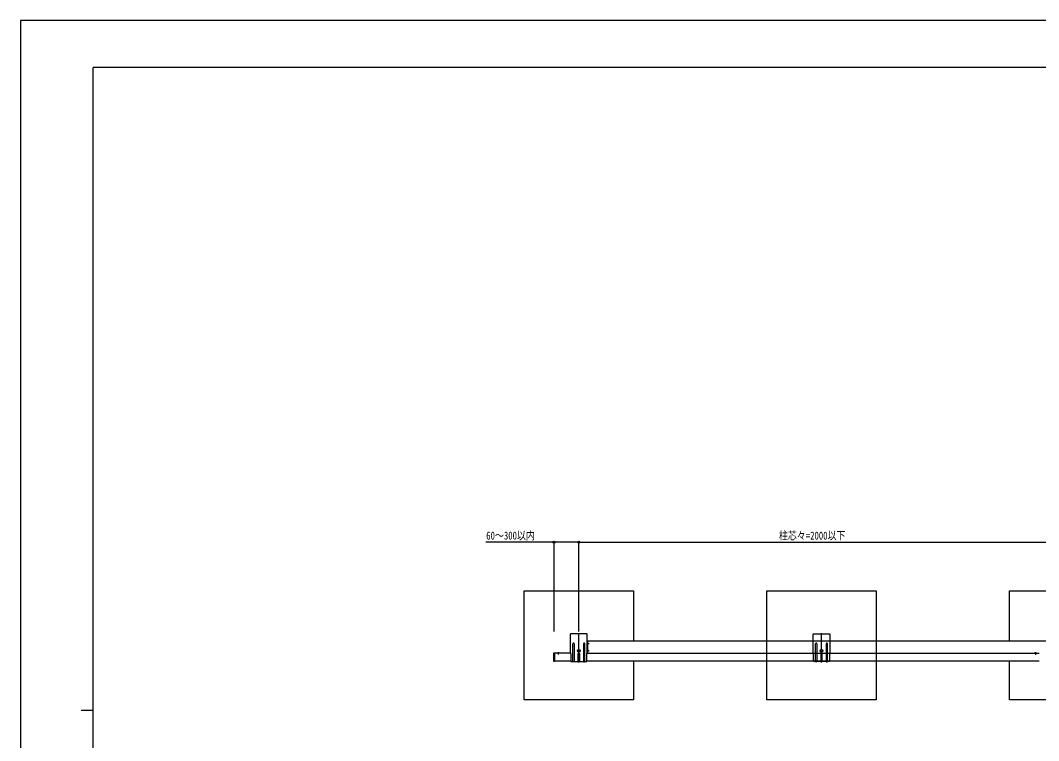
# Model space of a CAD drawing. Units: millimetres, scale not verified. Extents: x -4205 to 4205, y -2970 to 2970.
# Drawn here: x -4205 to -7, y 0 to 2970 of the extents above; entities that cross this region are included whole.
import ezdxf
from ezdxf.enums import TextEntityAlignment as Align

# ---------------------------------------------------------------- set-up
doc = ezdxf.new("R2010")
doc.units = ezdxf.units.MM
doc.header["$LTSCALE"] = 10
for name, color, linetype in [('0-2_YKK_A1', 4, 'Continuous'), ('0-3_YKK_D', 6, 'Continuous'), ('0-4_YKK_ZWAK', 7, 'Continuous')]:
    doc.layers.add(name, color=color, linetype=linetype)
doc.styles.add('ＭＳ ゴシック', font='')
doc.styles.get('ＭＳ ゴシック').set_extended_font_data('MS Gothic')

msp = doc.modelspace()

# ---------------------------------------------------------------- linework, layer by layer
at = {"layer": '0-2_YKK_A1'}
for p, q in [((-1937.98, 438.62), (-1937.98, 359.12)), ((-1869.48, 440.12), (-1936.48, 440.12)), ((-1902.98, 321.92), (-1902.98, 442.78)), ((-1867.98, 359.12), (-1867.98, 438.62)), ((-937.48, 359.12), (-937.48, 438.62)), ((-935.98, 440.12), (-868.98, 440.12)), ((-902.48, 321.92), (-902.48, 442.78)), ((-867.48, 438.62), (-867.48, 359.12)), ((-1927.48, 326.62), (-1927.48, 399.62)), ((-1922.48, 399.62), (-1922.48, 326.62)), ((-1883.48, 399.62), (-1883.48, 326.62)), ((-1878.48, 326.62), (-1878.48, 399.62)), ((-1859.98, 399.82), (-1868.76, 399.82)), ((-1867.98, 393.92), (-1867.98, 405.72)), ((-1867.47, 393.92), (-1867.98, 393.92)), ((62.02, 410.12), (-1866.98, 410.12)), ((-1866.98, 394.44), (-1866.98, 375.2)), ((-926.98, 326.62), (-926.98, 399.62)), ((-921.98, 399.62), (-921.98, 326.62)), ((-882.98, 399.62), (-882.98, 326.62)), ((-877.98, 326.62), (-877.98, 399.62)), ((-2006.98, 359.27), (-2006.98, 357.06)), ((-2006.98, 357.06), (-2006.98, 356.78)), ((-2006.98, 356.78), (-2006.98, 331.15)), ((-2002.78, 360.46), (-2006.04, 360.27)), ((-2004.98, 324.84), (-2004.98, 363.78)), ((-2002.48, 360.16), (-2002.48, 327.76)), ((-2002.48, 328.12), (-2002.48, 360.12)), ((-1937.98, 360.12), (-2002.48, 360.12)), ((-1983.88, 360.12), (-1991.08, 360.12)), ((-1989.53, 362.09), (-1988.63, 360.27)), ((-1987.48, 359.66), (-1988.63, 360.27)), ((-1987.48, 363.62), (-1987.48, 355.34)), ((-1987.48, 359.66), (-1986.34, 360.27)), ((-1985.43, 362.09), (-1986.34, 360.27)), ((-1935.98, 359.12), (-1937.98, 359.12)), ((-1935.98, 359.12), (-1935.98, 326.62)), ((-1895.68, 370.12), (-1910.28, 370.12)), ((-1905.48, 326.62), (-1905.48, 358.82)), ((-1904.42, 370.6), (-1905.38, 370.6)), ((-1902.98, 365.87), (-1902.98, 374.37)), ((-1900.48, 358.82), (-1900.48, 326.62)), ((-1869.98, 326.62), (-1869.98, 359.12)), ((-1867.98, 359.12), (-1869.98, 359.12)), ((-1859.98, 369.82), (-1869.48, 369.82)), ((-1867.98, 363.92), (-1867.98, 375.72)), ((-1867.47, 363.92), (-1867.98, 363.92)), ((-1867.98, 360.12), (-5.48, 360.12)), ((-937.48, 359.12), (-935.48, 359.12)), ((-935.48, 326.62), (-935.48, 359.12)), ((-904.98, 358.82), (-904.98, 326.62)), ((-901.04, 370.6), (-900.08, 370.6)), ((-899.98, 326.62), (-899.98, 358.82)), ((-869.48, 359.12), (-869.48, 326.62)), ((-869.48, 359.12), (-867.48, 359.12)), ((-16.88, 360.12), (-24.08, 360.12)), ((-22.53, 362.09), (-21.63, 360.27)), ((-20.48, 359.66), (-21.63, 360.27)), ((-20.48, 363.62), (-20.48, 354.47)), ((-20.48, 359.66), (-19.34, 360.27)), ((-18.43, 362.09), (-19.34, 360.27)), ((-2006.98, 331.15), (-2006.98, 330.87)), ((-2006.98, 330.87), (-2006.98, 328.66)), ((-2002.78, 327.46), (-2006.04, 327.66)), ((-1935.98, 328.12), (-2002.48, 328.12)), ((-1935.98, 326.62), (-1927.48, 326.62)), ((-1923.48, 325.62), (-1926.48, 325.62)), ((-1922.48, 326.62), (-1905.48, 326.62)), ((-1901.48, 325.62), (-1904.48, 325.62)), ((-1900.48, 326.62), (-1883.48, 326.62)), ((-1882.48, 325.62), (-1879.48, 325.62)), ((-1878.48, 326.62), (-1869.98, 326.62)), ((-5.48, 328.12), (-1869.98, 328.12)), ((-926.98, 326.62), (-935.48, 326.62)), ((-922.98, 325.62), (-925.98, 325.62)), ((-904.98, 326.62), (-921.98, 326.62)), ((-903.98, 325.62), (-900.98, 325.62)), ((-882.98, 326.62), (-899.98, 326.62)), ((-881.98, 325.62), (-878.98, 325.62)), ((-869.48, 326.62), (-877.98, 326.62))]:
    msp.add_line(p, q, dxfattribs=at)
for points in [[(-1677.98, 328.12), (-1677.98, 168.12), (-2127.98, 168.12), (-2127.98, 618.12), (-1677.98, 618.12), (-1677.98, 410.12)], [(-127.98, 410.12), (-127.98, 618.12), (322.02, 618.12), (322.02, 410.12)], [(-1865.37, 402.32), (-1868.15, 400.96), (-1868.76, 399.82)], [(-1865.37, 397.32), (-1868.15, 398.67), (-1868.76, 399.82)], [(-1867.98, 410.62), (-1866.98, 410.62), (-1866.98, 405.2)], [(-1867.47, 393.92), (-1867.47, 405.72), (-1867.98, 405.72)], [(-1905.38, 370.6), (-1905.38, 369.64), (-1904.42, 369.64)], [(-1902.5, 371.56), (-1902.5, 372.52), (-1903.46, 372.52), (-1903.46, 371.56)], [(-1903.46, 368.68), (-1903.46, 367.72), (-1902.5, 367.72), (-1902.5, 368.68)], [(-1901.54, 369.64), (-1900.58, 369.64), (-1900.58, 370.6), (-1901.54, 370.6)], [(-1865.37, 372.32), (-1868.15, 370.96), (-1868.76, 369.82)], [(-1865.37, 367.32), (-1868.15, 368.67), (-1868.76, 369.82)], [(-1867.47, 363.92), (-1867.47, 375.72), (-1867.98, 375.72)], [(-1866.98, 364.44), (-1866.98, 359.62), (-1867.98, 359.62)], [(-1866.98, 364.44), (-1866.98, 359.62), (-1867.98, 359.62)], [(-903.92, 369.64), (-904.88, 369.64), (-904.88, 370.6), (-903.92, 370.6)], [(-902.96, 371.56), (-902.96, 372.52), (-902, 372.52), (-902, 371.56)], [(-902, 368.68), (-902, 367.72), (-902.96, 367.72), (-902.96, 368.68)], [(-900.08, 370.6), (-900.08, 369.64), (-901.04, 369.64)], [(322.02, 328.12), (322.02, 168.12), (-127.98, 168.12), (-127.98, 328.12)]]:
    msp.add_lwpolyline(points, dxfattribs=at)
msp.add_lwpolyline([(-677.48, 168.12), (-1127.48, 168.12), (-1127.48, 618.12), (-677.48, 618.12)], close=True, dxfattribs=at)
for centre in [(-1902.98, 370.12), (-902.48, 370.12)]:
    msp.add_circle(centre, 5.3, dxfattribs=at)
for centre, radius, start, end in [((-1936.48, 438.62), 1.5, 90, 180), ((-1869.48, 438.62), 1.5, 0, 90), ((-935.98, 438.62), 1.5, 90, 180), ((-868.98, 438.62), 1.5, 0, 90), ((-1924.98, 399.62), 2.5, 0, 180), ((-1880.98, 399.62), 2.5, 0, 180), ((-1873.21, 399.82), 8.23, 314.2189, 45.7811), ((-924.48, 399.62), 2.5, 0, 180), ((-880.48, 399.62), 2.5, 0, 180), ((-2005.98, 359.27), 1, 93.5, 180), ((-2002.78, 360.16), 0.3, 0, 90), ((-1991.08, 360.28), 0.154, 152.71904, 270), ((-1987.48, 358.42), 4.2, 27.28096, 152.71904), ((-1983.88, 360.28), 0.154, 270, 27.28096), ((-1902.98, 358.82), 2.5, 0, 180), ((-1904.42, 371.56), 0.96, 270, 0), ((-1904.42, 368.68), 0.96, 0, 90), ((-1901.54, 371.56), 0.96, 180, 270), ((-1901.54, 368.68), 0.96, 90, 180), ((-1873.21, 369.82), 8.23, 314.2189, 45.7811), ((-902.48, 358.82), 2.5, 0, 180), ((-903.92, 371.56), 0.96, 270, 0), ((-903.92, 368.68), 0.96, 0, 90), ((-901.04, 371.56), 0.96, 180, 270), ((-901.04, 368.68), 0.96, 90, 180), ((-24.08, 360.28), 0.154, 152.71904, 270), ((-20.48, 358.42), 4.2, 27.28096, 152.71904), ((-16.88, 360.28), 0.154, 270, 27.28096), ((-2005.98, 328.66), 1, 180, 266.5), ((-2002.78, 327.76), 0.3, 270, 0), ((-1926.48, 326.62), 1, 180, 270), ((-1923.48, 326.62), 1, 270, 0), ((-1904.48, 326.62), 1, 180, 270), ((-1901.48, 326.62), 1, 270, 0), ((-1882.48, 326.62), 1, 180, 270), ((-1879.48, 326.62), 1, 270, 0), ((-925.98, 326.62), 1, 180, 270), ((-922.98, 326.62), 1, 270, 0), ((-903.98, 326.62), 1, 180, 270), ((-900.98, 326.62), 1, 270, 0), ((-881.98, 326.62), 1, 180, 270), ((-878.98, 326.62), 1, 270, 0)]:
    msp.add_arc(centre, radius, start, end, dxfattribs=at)
at = {"layer": '0-3_YKK_D'}
for p, q in [((-2004.98, 450.12), (-2004.98, 819.12)), ((-1902.98, 450.12), (-1902.98, 819.12)), ((-1902.98, 450.12), (-1902.98, 819.12)), ((-1902.98, 818.12), (97.02, 818.12))]:
    msp.add_line(p, q, dxfattribs=at)
msp.add_lwpolyline([(-1902.98, 818.12), (-2004.98, 818.12), (-2285.58, 818.12)], dxfattribs=at)
for centre in [(-2004.98, 818.12), (-1902.98, 818.12), (-1902.98, 818.12)]:
    msp.add_circle(centre, 4.25, dxfattribs=at)
at = {"layer": '0-4_YKK_ZWAK'}
for p, q in [((3895.02, 2775), (-3904.98, 2775)), ((-3904.98, -2525), (-3904.98, 2775)), ((-3954.98, 125), (-3904.98, 125))]:
    msp.add_line(p, q, dxfattribs=at)
msp.add_lwpolyline([(-4205, -2970), (4205, -2970), (4205, 2970), (-4205, 2970)], close=True, dxfattribs=at)

# ---------------------------------------------------------------- texts
at = {"layer": '0-3_YKK_D', "style": 'ＭＳ ゴシック', "width": 0.8}
for s, p in [('60～300以内', (-2284.58, 819.12)), ('柱芯々=2000以下', (-1078.18, 819.12))]:
    msp.add_text(s, height=32.99, dxfattribs=at).set_placement(p, align=Align.BOTTOM_LEFT)

doc.saveas('drawing.dxf')
